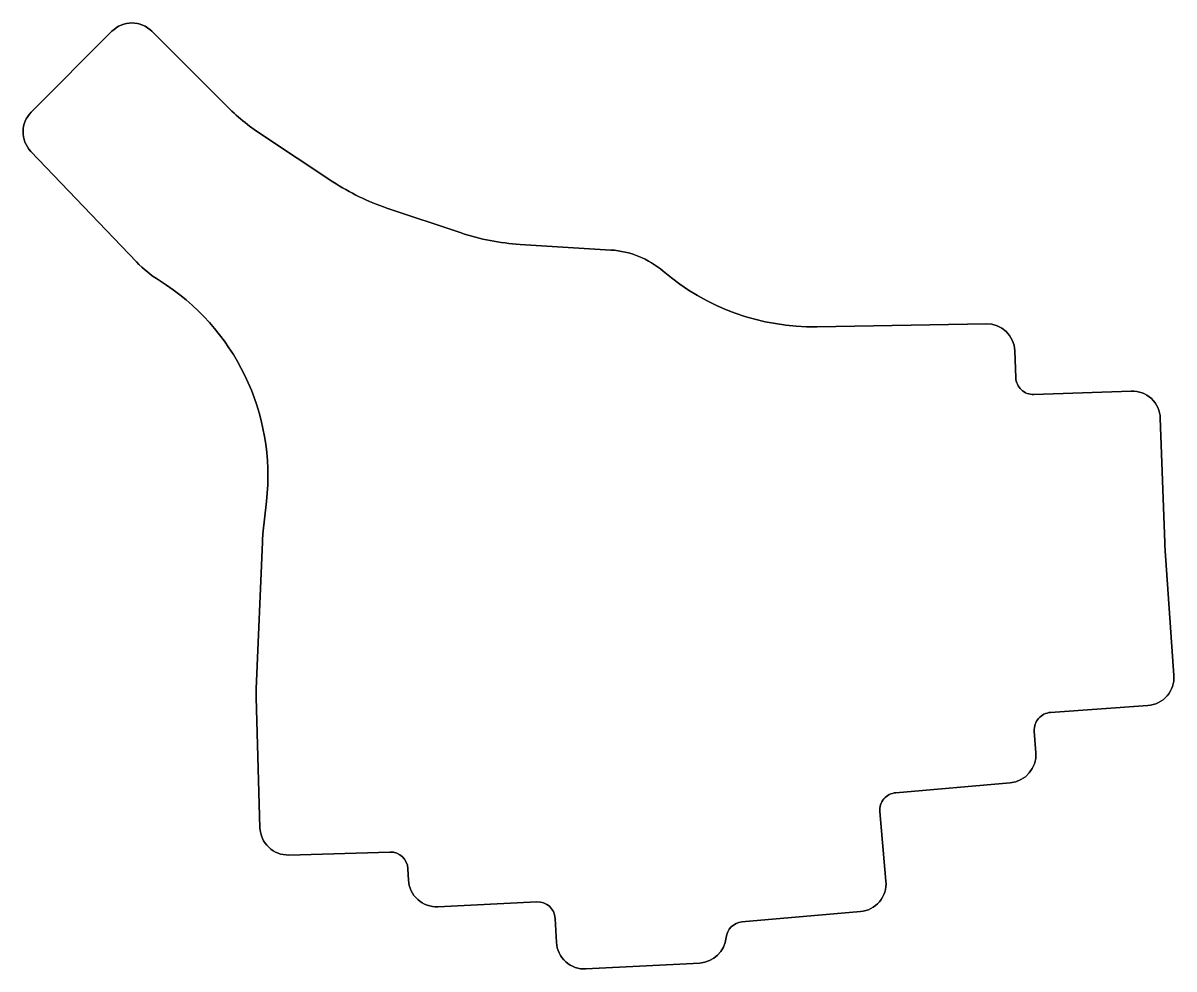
# Model space of a CAD drawing. Header units: millimetres. Extents: x -81 to 71, y -31 to 93.
import ezdxf

# ---------------------------------------------------------------- set-up
doc = ezdxf.new("R2010")
doc.units = ezdxf.units.MM
doc.layers.get('0').update_dxf_attribs({"linetype": 'CONTINUOUS'})

msp = doc.modelspace()

# ---------------------------------------------------------------- linework, layer by layer
for points in [[(52.66, 0.26), (52.86, -2.6, -0.409287), (49.49, -6.54), (34.41, -7.86, 0.414214), (32.32, -10.35), (33.12, -19.51, -0.414214), (29.76, -23.51), (14.16, -24.88, 0.360836), (12.07, -26.94, -0.37073), (8.59, -30.28), (-6.39, -31.06, -0.414214), (-10.28, -27.56), (-10.45, -24.4, 0.413432), (-12.86, -22.23), (-25.88, -22.87, -0.414214), (-29.76, -19.36), (-29.83, -17.86, 0.408102), (-32.2, -15.67), (-45.52, -16.06, -0.414214), (-49.32, -12.46), (-49.82, 4.7, -0.017455), (-49.81, 5.8), (-49.01, 25.13, -0.017455), (-48.93, 26.22), (-48.46, 30.5, 0.288775), (-62.55, 59.57, -0.062792), (-65.6, 62.05), (-79.5, 76.59, -0.407616), (-79.44, 81.77), (-68.81, 92.41, -0.414214), (-63.57, 92.41), (-53.83, 82.66, 0.05017), (-49.13, 78.82), (-39.71, 72.59, 0.065543), (-32.6, 69.12), (-22.84, 65.85, 0.065543), (-15.07, 64.34), (-3.11, 63.6, -0.163454), (3.79, 60.8, 0.183732), (24.06, 53.5), (46.33, 53.89, -0.408934), (50.09, 50.32), (50.22, 46.79, 0.414214), (52.6, 44.57), (65.42, 45.02, -0.414214), (69.25, 41.46), (69.83, 25.03, 0.008727), (69.89, 23.97), (71.04, 7.57, -0.414214), (67.61, 3.62), (54.79, 2.71, 0.414214)], [(24.06, 53.5, -0.183732), (3.79, 60.8, 0.163454), (-3.11, 63.6), (-15.07, 64.34, -0.065543), (-22.84, 65.85), (-32.6, 69.12, -0.065543), (-39.71, 72.59), (-49.13, 78.82, -0.05017), (-53.83, 82.66), (-63.57, 92.41, 0.414214), (-68.81, 92.41), (-79.44, 81.77, 0.407616), (-79.5, 76.59), (-65.6, 62.05, 0.062792), (-62.55, 59.57, -0.288775), (-48.46, 30.5), (-48.93, 26.22, 0.017455), (-49.01, 25.13), (-49.81, 5.8, 0.017455), (-49.82, 4.7), (-49.32, -12.46, 0.414214), (-45.52, -16.06), (-32.2, -15.67, -0.408102), (-29.83, -17.86), (-29.76, -19.36, 0.414214), (-25.88, -22.87), (-12.86, -22.23, -0.413432), (-10.45, -24.4), (-10.28, -27.56, 0.414214), (-6.39, -31.06), (8.59, -30.28, 0.37073), (12.07, -26.94, -0.360836), (14.16, -24.88), (29.76, -23.51, 0.414214), (33.12, -19.51), (32.32, -10.35, -0.414214), (34.41, -7.86), (49.49, -6.54, 0.409287), (52.86, -2.6), (52.66, 0.26, -0.414214), (54.79, 2.71), (67.61, 3.62, 0.414214), (71.04, 7.57), (69.89, 23.97, -0.008727), (69.83, 25.03), (69.25, 41.46, 0.414214), (65.42, 45.02), (52.6, 44.57, -0.414214), (50.22, 46.79), (50.09, 50.32, 0.408934), (46.33, 53.89)]]:
    msp.add_lwpolyline(points, format="xyb", close=True)

doc.saveas('drawing.dxf')
